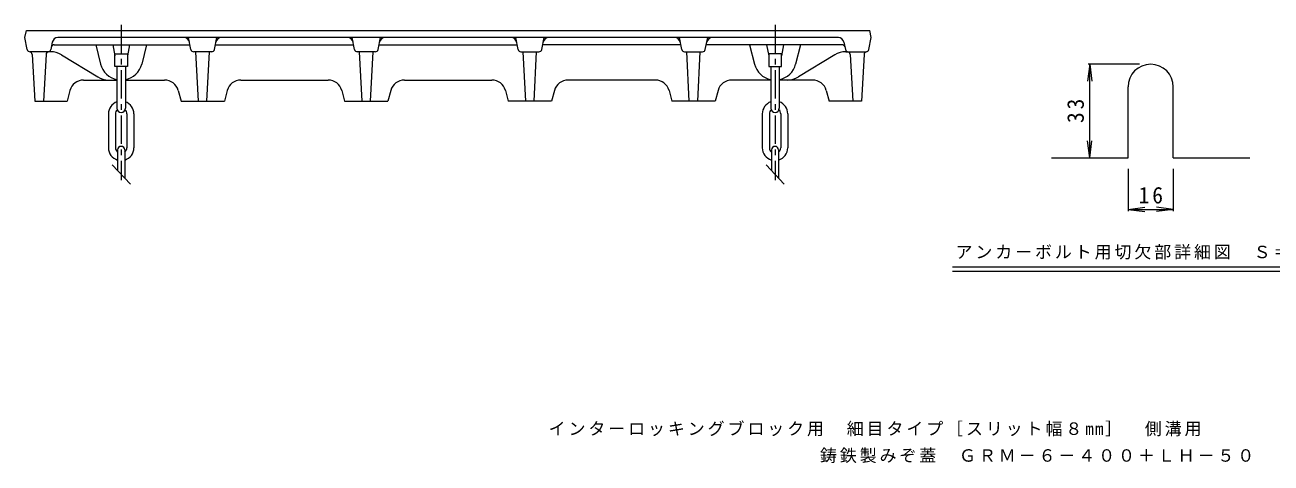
# Model space of a CAD drawing. Units: millimetres, scale not verified, with parts at other scales. Extents: x -762 to 740, y -549 to 505.
# Drawn here: x -705 to 175, y -549 to -240 of the extents above; entities that cross this region are included whole.
import ezdxf

# ---------------------------------------------------------------- set-up
doc = ezdxf.new("R2010")
doc.units = ezdxf.units.MM
doc.header["$LTSCALE"] = 4
doc.linetypes.add('CHAIN1', pattern=[8, 5, -1, 1, -1])
for name, color, linetype, lineweight in [('0-0_0', 3, 'Continuous', 9), ('0-4', 7, 'Continuous', 9), ('1-3', 4, 'Continuous', 9), ('1-F', 7, 'Continuous', 9)]:
    doc.layers.add(name, color=color, linetype=linetype, lineweight=lineweight)
doc.layers.add('F-5', color=7, linetype='Continuous')
doc.styles.add('ＭＳ ゴシック', font='')
doc.styles.get('ＭＳ ゴシック').set_extended_font_data('MS Gothic')

msp = doc.modelspace()

# ---------------------------------------------------------------- linework, layer by layer
at = {"layer": '0-0_0'}
for p, q in [((-705.087, -248.578), (-704.087, -243.578)), ((-704.087, -243.578), (-108.087, -243.578)), ((-107.087, -248.578), (-108.087, -243.578)), ((-703.408, -256.971), (-705.087, -248.578)), ((-685.73, -251.794), (-686.765, -256.971)), ((-684.447, -253.578), (-588.487, -253.578)), ((-130.366, -248.578), (-681.807, -248.578)), ((-655.087, -253.578), (-651.629, -267.255)), ((-643.087, -253.578), (-641.587, -261.364)), ((-631.087, -253.578), (-632.587, -261.365)), ((-619.087, -253.578), (-622.544, -267.255)), ((-587.808, -256.971), (-589.487, -248.578)), ((-571.165, -256.971), (-569.487, -248.578)), ((-570.487, -253.578), (-472.887, -253.578)), ((-472.208, -256.971), (-473.887, -248.578)), ((-455.565, -256.971), (-453.887, -248.578)), ((-454.887, -253.578), (-357.287, -253.578)), ((-356.608, -256.971), (-358.287, -248.578)), ((-339.965, -256.971), (-338.287, -248.578)), ((-241.687, -253.578), (-339.287, -253.578)), ((-241.008, -256.971), (-242.687, -248.578)), ((-224.365, -256.971), (-222.687, -248.578)), ((-127.726, -253.578), (-223.687, -253.578)), ((-193.087, -253.578), (-189.629, -267.255)), ((-181.087, -253.578), (-179.587, -261.365)), ((-169.087, -253.578), (-170.587, -261.364)), ((-157.087, -253.578), (-160.544, -267.255)), ((-126.444, -251.794), (-125.408, -256.971)), ((-108.765, -256.971), (-107.087, -248.578)), ((-687.035, -258.578), (-701.447, -258.578)), ((-699.986, -260.434), (-698.195, -293.578)), ((-690.187, -260.434), (-691.979, -293.578)), ((-679.213, -260.779), (-653.688, -276.378)), ((-573.126, -258.578), (-585.847, -258.578)), ((-582.487, -293.578), (-584.237, -258.578)), ((-576.487, -293.578), (-574.737, -258.578)), ((-457.526, -258.578), (-470.247, -258.578)), ((-466.887, -293.578), (-468.637, -258.578)), ((-460.887, -293.578), (-459.137, -258.578)), ((-354.647, -258.578), (-341.926, -258.578)), ((-351.287, -293.578), (-353.037, -258.578)), ((-345.287, -293.578), (-343.537, -258.578)), ((-239.047, -258.578), (-226.326, -258.578)), ((-235.687, -293.578), (-237.437, -258.578)), ((-229.687, -293.578), (-227.937, -258.578)), ((-132.961, -260.779), (-158.485, -276.378)), ((-125.139, -258.578), (-110.726, -258.578)), ((-121.986, -260.434), (-120.195, -293.578)), ((-112.187, -260.434), (-113.979, -293.578)), ((-640.087, -269.078), (-640.087, -298.472)), ((-634.087, -269.078), (-634.087, -298.472)), ((-178.087, -269.078), (-178.087, -298.472)), ((-172.087, -269.078), (-172.087, -298.472)), ((-663.604, -278.578), (-640.087, -278.578)), ((-634.087, -278.578), (-606.469, -278.578)), ((-552.504, -278.578), (-490.87, -278.578)), ((-436.904, -278.578), (-375.269, -278.578)), ((-259.669, -278.578), (-321.304, -278.578)), ((-178.087, -278.578), (-205.704, -278.578)), ((-148.569, -278.578), (-172.087, -278.578)), ((-673.266, -286.002), (-675.287, -293.578)), ((-562.166, -286.002), (-564.187, -293.578)), ((-446.566, -286.002), (-448.587, -293.578)), ((-365.607, -286.002), (-363.587, -293.578)), ((-250.007, -286.002), (-247.987, -293.578)), ((-138.907, -286.002), (-136.887, -293.578)), ((-698.195, -293.578), (-675.287, -293.578)), ((-113.979, -293.578), (-136.887, -293.578)), ((-646.087, -302.472), (-646.087, -326.472)), ((-641.087, -302.472), (-641.087, -326.472)), ((-633.087, -302.472), (-633.087, -326.472)), ((-628.087, -302.472), (-628.087, -326.472)), ((-184.087, -302.472), (-184.087, -326.472)), ((-179.087, -302.472), (-179.087, -326.472)), ((-171.087, -302.472), (-171.087, -326.472)), ((-166.087, -302.472), (-166.087, -326.472)), ((-639.587, -327.972), (-639.587, -342.615)), ((-634.586, -327.972), (-634.586, -347.972)), ((-177.587, -327.972), (-177.587, -342.615)), ((-172.587, -327.972), (-172.587, -347.972)), ((-630.567, -352.278), (-643.377, -338.555)), ((-168.567, -352.278), (-181.378, -338.555))]:
    msp.add_line(p, q, dxfattribs=at)
at = {"layer": '0-0_0', "linetype": 'CHAIN1'}
for p, q in [((-637.087, -239.578), (-637.087, -349.294)), ((-175.087, -239.578), (-175.087, -349.294))]:
    msp.add_line(p, q, dxfattribs=at)
at = {"layer": '0-0_0'}
for points in [[(-641.587, -269.078), (-641.587, -260.078), (-632.587, -260.078), (-632.587, -269.078)], [(-170.587, -269.078), (-170.587, -260.078), (-179.587, -260.078), (-179.587, -269.078)]]:
    msp.add_lwpolyline(points, close=True, dxfattribs=at)
for points in [[(-596.807, -286.002), (-594.787, -293.578), (-564.187, -293.578)], [(-481.207, -286.002), (-479.187, -293.578), (-448.587, -293.578)], [(-330.966, -286.002), (-332.987, -293.578), (-363.587, -293.578)], [(-215.366, -286.002), (-217.387, -293.578), (-247.987, -293.578)]]:
    msp.add_lwpolyline(points, dxfattribs=at)
for centre, radius, start, end in [((-684.447, -255.578), 2, 90, 168.68979), ((-681.807, -252.578), 4, 90, 168.6902), ((-592.766, -252.578), 4, 11.30986, 90), ((-566.208, -252.578), 4, 90, 168.69014), ((-477.166, -252.578), 4, 11.30986, 90), ((-450.608, -252.578), 4, 90, 168.69014), ((-361.566, -252.578), 4, 11.30986, 90), ((-335.007, -252.578), 4, 90, 168.69014), ((-245.966, -252.578), 4, 11.30986, 90), ((-219.407, -252.578), 4, 90, 168.69014), ((-130.366, -252.578), 4, 11.3098, 90), ((-127.726, -255.578), 2, 11.31021, 90), ((-701.447, -256.578), 2, 191.31021, 270), ((-701.983, -260.542), 2, 3.09427, 74.72427), ((-688.19, -260.542), 2, 97.70595, 176.90573), ((-688.726, -256.578), 2, 277.70656, 348.68979), ((-687.035, -273.578), 15, 58.57048, 90), ((-585.847, -256.578), 2, 191.31021, 270), ((-573.126, -256.578), 2, 270, 348.68979), ((-470.247, -256.578), 2, 191.31021, 270), ((-457.526, -256.578), 2, 270, 348.68979), ((-354.647, -256.578), 2, 191.31021, 270), ((-341.926, -256.578), 2, 270, 348.68979), ((-239.047, -256.578), 2, 191.31021, 270), ((-226.326, -256.578), 2, 270, 348.68979), ((-125.139, -273.578), 15, 90, 121.42952), ((-123.447, -256.578), 2, 191.31021, 262.29344), ((-123.983, -260.542), 2, 3.09427, 82.29405), ((-110.19, -260.542), 2, 105.27573, 176.90573), ((-110.726, -256.578), 2, 270, 348.68979), ((-637.087, -263.578), 15, 194.18797, 258.46318), ((-637.087, -263.578), 15, 281.53682, 345.8123), ((-175.087, -263.578), 15, 194.1877, 258.46318), ((-175.087, -263.578), 15, 281.53682, 345.81203), ((-663.604, -288.578), 10, 90, 165.06851), ((-645.866, -263.578), 15, 238.57043, 270), ((-606.469, -288.578), 10, 14.93149, 90), ((-552.504, -288.578), 10, 90, 165.06851), ((-490.87, -288.578), 10, 14.93149, 90), ((-436.904, -288.578), 10, 90, 165.06851), ((-375.269, -288.578), 10, 14.93149, 90), ((-321.304, -288.578), 10, 90, 165.06851), ((-259.669, -288.578), 10, 14.93149, 90), ((-205.704, -288.578), 10, 90, 165.06851), ((-166.307, -263.578), 15, 270, 301.42957), ((-148.569, -288.578), 10, 14.93149, 90), ((-637.087, -302.472), 9, 109.47127, 180), ((-637.087, -298.472), 3, 180, 0), ((-637.087, -302.472), 9, 0, 70.52873), ((-175.087, -302.472), 9, 109.47127, 180), ((-175.087, -298.472), 3, 180, 0), ((-175.087, -302.472), 9, 0, 70.52873), ((-637.087, -302.472), 4, 134.0488, 180.00038), ((-637.087, -302.472), 4, 359.99962, 45.9512), ((-175.087, -302.472), 4, 134.0488, 180.00038), ((-175.087, -302.472), 4, 359.99962, 45.9512), ((-637.087, -327.972), 2.5, 0, 180), ((-175.087, -327.972), 2.5, 0, 180), ((-637.087, -326.472), 9, 179.99983, 253.87241), ((-637.087, -326.472), 4, 180, 231.31779), ((-637.087, -326.472), 4, 308.68221, 0), ((-637.087, -326.472), 9, 286.12759, 0), ((-175.087, -326.472), 9, 180, 253.87241), ((-175.087, -326.472), 4, 180, 231.31779), ((-175.087, -326.472), 9, 286.12759, 0.00017), ((-175.087, -326.472), 4, 308.68221, 0)]:
    msp.add_arc(centre, radius, start, end, dxfattribs=at)
at = {"layer": '1-3'}
for p, q in [((74.29, -333.457), (74.29, -283.457)), ((106.29, -333.457), (106.29, -283.457)), ((20.29, -333.457), (74.29, -333.457)), ((106.29, -333.457), (160.29, -333.457))]:
    msp.add_line(p, q, dxfattribs=at)
msp.add_arc((90.29, -283.457), 16, 0, 180, dxfattribs=at)
at = {"layer": '1-F'}
for p, q in [((47.229, -267.457), (45.663, -279.354)), ((82.29, -267.457), (46.029, -267.457)), ((47.229, -333.457), (47.229, -267.457)), ((47.229, -267.457), (48.795, -279.354)), ((47.229, -333.457), (45.663, -321.559)), ((47.229, -333.457), (48.795, -321.559)), ((74.29, -341.457), (74.29, -371.205)), ((106.29, -341.457), (106.29, -371.205)), ((74.29, -370.005), (86.187, -368.439)), ((106.29, -370.005), (94.393, -368.439)), ((74.29, -370.005), (106.29, -370.005)), ((74.29, -370.005), (86.187, -371.571)), ((106.29, -370.005), (94.393, -371.571)), ((-49.822, -410.62), (230.401, -410.62)), ((-49.822, -413.824), (230.401, -413.824))]:
    msp.add_line(p, q, dxfattribs=at)

# ---------------------------------------------------------------- texts
at = {"layer": '0-4', "insert": (-143.383, -549.425), "char_height": 8.798, "attachment_point": 7, "style": 'ＭＳ ゴシック'}
msp.add_mtext('\\T1.17;鋳鉄製みぞ蓋\u3000ＧＲＭ－６－４００＋ＬＨ－５０', dxfattribs=at)
at = {"layer": '1-F', "color": 2, "insert": (43.229, -308.957), "char_height": 11.73, "attachment_point": 7, "rotation": 90, "style": 'ＭＳ ゴシック'}
msp.add_mtext('\\T1.27;\\W0.95;33', dxfattribs=at)
at = {"layer": '1-F', "color": 2, "insert": (81.79, -366.005), "char_height": 11.73, "attachment_point": 7, "style": 'ＭＳ ゴシック'}
msp.add_mtext('\\T1.27;\\W0.95;16', dxfattribs=at)
at = {"layer": '1-F', "insert": (-47.598, -405.547), "char_height": 8.798, "attachment_point": 7, "style": 'ＭＳ ゴシック'}
msp.add_mtext('\\T1.17;アンカーボルト用切欠部詳細図\u3000Ｓ＝１：２', dxfattribs=at)
at = {"layer": 'F-5', "insert": (-335.062, -530.51), "char_height": 8.798, "attachment_point": 7, "style": 'ＭＳ ゴシック'}
msp.add_mtext('\\T1.17;インターロッキングブロック用\u3000細目タイプ［スリット幅８mm］\u3000側溝用', dxfattribs=at)

doc.saveas('drawing.dxf')
